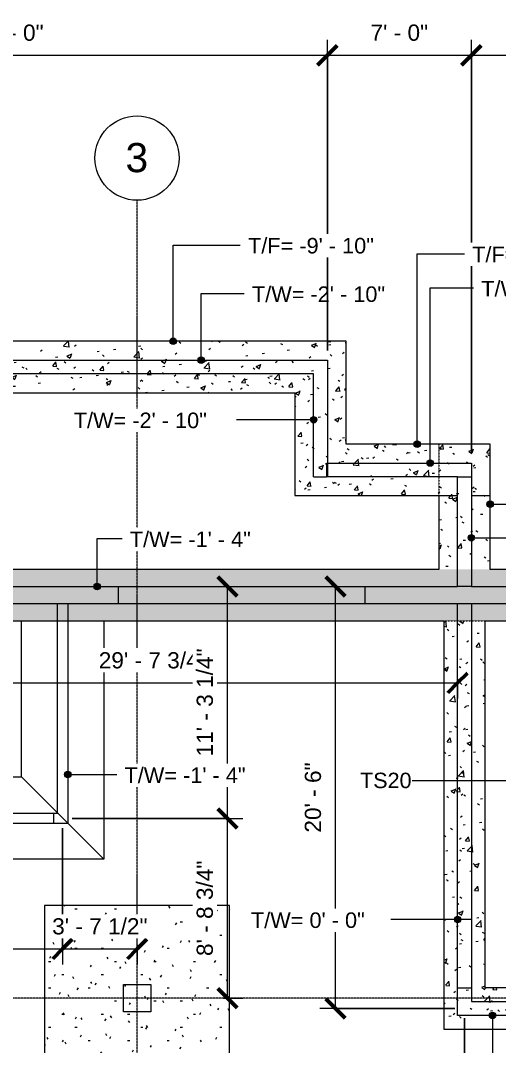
# Model space of a CAD drawing. Header units: inches. Extents: x -4143 to -1685, y 9660 to 12417.
# Drawn here: x -2895 to -2616, y 11820 to 12417 of the extents above; entities that cross this region are included whole.
import ezdxf

# ---------------------------------------------------------------- set-up
doc = ezdxf.new("R2010")
doc.units = ezdxf.units.IN
doc.header["$MEASUREMENT"] = 0
doc.linetypes.add('Línea de rejilla', pattern=[0.875, 0.5, -0.125, 0.125, -0.125])
doc.linetypes.add('Trazo', pattern=[0.25, 0.125, -0.125])
for name, color, linetype, lineweight in [('A-ANNO-DIMS', 211, 'Continuous', 9), ('A-ANNO-DIMS-96', 211, 'Continuous', 9), ('A-WALL', 113, 'Continuous', 9), ('G-ANNO-DIMS', 111, 'Continuous', 9), ('S-BEAM', 12, 'Continuous', 9), ('S-BEAM-IDEN', 2, 'Continuous', 9), ('S-COLS', 52, 'Continuous', 9), ('S-COLS-HDLN', 52, 'Trazo', 9), ('S-FNDN', 32, 'Continuous', 9), ('S-FNDN-HDLN', 4, 'Trazo', 9), ('S-GRID', 1, 'Continuous', 9), ('S-GRID-IDEN', 1, 'Continuous', 9)]:
    doc.layers.add(name, color=color, linetype=linetype, lineweight=lineweight)
doc.styles.add('Arial', font='arial.ttf', dxfattribs={"height": 9.448819})
doc.styles.add('Arial_1', font='arial.ttf', dxfattribs={"height": 17.007874})
doc.styles.add('Arial_2', font='arial.ttf', dxfattribs={"height": 9})
doc.styles.add('Arial_3', font='arial.ttf', dxfattribs={"height": 9.070866})
doc.dimstyles.new('Diagonal_-_Arial_2_5_mm', dxfattribs={"dimscale": 12, "dimtxt": 9.640246, "dimasz": 0.944882, "dimexe": 0.755906, "dimexo": 0.472441, "dimgap": 0.472441, "dimtad": 1, "dimdec": 4, "dimrnd": 0.0625, "dimzin": 1, "dimdsep": 46, "dimlunit": 4, "dimtxsty": 'Arial', "dimblk1": 'OBLIQUE', "dimblk2": 'OBLIQUE', "dimsah": 1, "dimcen": 0.09, "dimazin": 0, "dimtfac": 1, "dimtdec": 4, "dimtix": 1, "dimtmove": 0, "dimatfit": 3, "dimfxl": 1, "dimtvp": 1, "dimtfill": 1, "dimfrac": 2, "dimtolj": 1, "dimtzin": 0, "dimarcsym": 2})
doc.dimstyles.new('Diagonal_-_Arial_2_5_rounding', dxfattribs={"dimscale": 12, "dimtxt": 9.640246, "dimasz": 0.944882, "dimexe": 0.755906, "dimexo": 0.472441, "dimgap": 0.472441, "dimtad": 1, "dimrnd": 0.25, "dimzin": 1, "dimdsep": 46, "dimlunit": 4, "dimtxsty": 'Arial', "dimblk1": 'OBLIQUE', "dimblk2": 'OBLIQUE', "dimsah": 1, "dimcen": 0.09, "dimazin": 0, "dimtfac": 1, "dimtdec": 4, "dimtix": 1, "dimtmove": 0, "dimatfit": 3, "dimfxl": 1, "dimtvp": 1, "dimtfill": 1, "dimfrac": 2, "dimtolj": 1, "dimtzin": 0, "dimarcsym": 2})
pattern_1 = [(50, (0, 0), (27.5427, -2.40992), [2.88, -31.68]), (355, (0, 0), (-5.327844, 28.884266), [2.304, -25.344]), (100.451, (2.295, -0.2), (22.215316, 26.47393), [2.448, -26.924]), (46.184, (0, 7.68), (40.981875, -6.35642), [4.32, -47.52]), (96.636, (3.415, 7.15), (35.89075, 37.40619), [3.671, -40.386]), (351.184, (0, 7.68), (35.89097, 37.40622), [3.456, -38.016]), (21, (3.84, 5.76), (22.921036, -15.46073), [2.88, -31.68]), (326, (3.84, 5.76), (9.34353, 27.84574), [2.304, -25.344]), (71.451, (5.75, 4.472), (32.26477, 12.38442), [2.448, -26.924]), (37.5, (0, 0), (0.466855, 12.782707), [1.267, -23.77, 1.267, -24.461, -25.44]), (37.5, (0, 0), (0.466855, 12.782707), [-50.765, 1.267, -24.173]), (7.5, (0, 0), (10.10159, 15.14509), [1.267, -13.402, 1.267, -23.194, -9.696]), (7.5, (0, 0), (10.10159, 15.14509), [-39.13, 1.267, -8.429]), (327.5, (-8.563, 0), (20.499161, -0.86578), [1.267, -8.333, 1.267, -28.685, -39.744]), (327.5, (-8.563, 0), (20.499161, -0.86578), [-39.552, 1.267, -38.477]), (317.5, (-12.403, 0), (22.39478, 3.844288), [1.267, -11.213, 1.267, -18.624, -28.224]), (317.5, (-12.403, 0), (22.39478, 3.844288), [-32.371, 1.267, -26.957])]
pattern_2 = [(0, (2827.324, -11847.189), (30.72, 7.68), [1.267, -21.773, 1.267, -21.773, -122.88]), (0, (2827.324, -11847.189), (30.72, 7.68), [-46.08, 1.267, -44.813, 1.267, -21.773, -53.76]), (0, (2827.324, -11847.189), (30.72, 7.68), [-115.2, 1.267, -14.093, 1.267, -37.133]), (120, (2838.844, -11843.349), (-22.011075, 22.7643004), [1.267, -21.773, 1.267, -21.773, -122.88]), (120, (2838.844, -11843.349), (-22.011075, 22.7643004), [-46.08, 1.267, -44.813, 1.267, -21.773, -53.76]), (120, (2838.844, -11843.349), (-22.011075, 22.7643004), [-115.2, 1.267, -14.093, 1.267, -37.133]), (240, (2842.684, -11827.989), (-8.708925, -30.4443004), [1.267, -21.773, 1.267, -21.773, -122.88]), (240, (2842.684, -11827.989), (-8.708925, -30.4443004), [-46.08, 1.267, -44.813, 1.267, -21.773, -53.76]), (240, (2842.684, -11827.989), (-8.708925, -30.4443004), [-115.2, 1.267, -14.093, 1.267, -37.133])]

# ---------------------------------------------------------------- blocks, each defined once
blk = doc.blocks.new('Concrete-Rectangular-Column - ONE-V1-FOUNDATION PLAN 01')
at = {"layer": 'S-COLS-HDLN', "linetype": 'Continuous'}
h = blk.add_hatch(dxfattribs=at)
h.set_pattern_fill('FP_2', color=256, style=0, pattern_type=2)
h.set_pattern_definition(pattern_2)
h.paths.add_polyline_path([(-8, -8), (8, -8), (8, 8), (-8, 8)], flags=0)
at = {"layer": 'S-COLS'}
for p, q in [((-8, 8), (8, 8)), ((-8, -8), (-8, 8)), ((8, 8), (8, -8)), ((8, -8), (-8, -8))]:
    blk.add_line(p, q, dxfattribs=at)
blk = doc.blocks.new('Zapata-Rectangular - 9_0x9_0x1_8-V3-FOUNDATION PLAN 01')
at = {"layer": 'S-FNDN-HDLN', "linetype": 'Continuous'}
h = blk.add_hatch(dxfattribs=at)
h.set_pattern_fill('FP_2', color=256, style=0, pattern_type=2)
h.set_pattern_definition(pattern_2)
h.paths.add_polyline_path([(-8, -54), (54, -54), (54, 54), (-54, 54), (-54, -54), (-44.12, -54)], flags=0)
h.paths.add_polyline_path([(8, -8), (-8, -8), (-8, 8), (8, 8)], flags=0)
at = {"layer": 'S-FNDN', "color": 253}
for p, q in [((54, 54), (-54, 54)), ((-54, 54), (-54, -54)), ((54, -54), (54, 54)), ((-54, -54), (54, -54))]:
    blk.add_line(p, q, dxfattribs=at)
blk = doc.blocks.new('Grid - Extremo inicial de rejilla - Círculo-11506-FOUNDATION PLAN 01')
at = {"layer": 'S-GRID-IDEN'}
blk.add_circle((0, 0), 0.2559, dxfattribs=at)
blk = doc.blocks.new('DIMBLOCK16-FOUNDATION PLAN 01')
at = {"layer": 'A-ANNO-DIMS-96'}
for p, q in [((-2636.32, 11835.52), (-2636.32, 11704.38)), ((-2636.32, 11713.45), (-2636.32, 11835.52)), ((-2827.32, 11715.8), (-2827.32, 11704.38)), ((-2827.32, 11713.45), (-2827.32, 11715.8)), ((-2827.32, 11713.45), (-2636.32, 11713.45))]:
    blk.add_line(p, q, dxfattribs=at)
at = {"layer": 'A-ANNO-DIMS-96', "lineweight": 50}
for p, q in [((-2827.32, 11713.45), (-2821.65, 11719.12)), ((-2636.32, 11713.45), (-2630.65, 11719.12)), ((-2827.32, 11713.45), (-2832.99, 11707.78)), ((-2636.32, 11713.45), (-2641.99, 11707.78))]:
    blk.add_line(p, q, dxfattribs=at)
at = {"layer": 'A-ANNO-DIMS-96', "color": 0, "insert": (-2755.92, 11731.39), "char_height": 9.449, "width": 57.8415, "attachment_point": 1, "line_spacing_factor": 0.941778, "style": 'Arial', "bg_fill": 3, "box_fill_scale": 1.25, "bg_fill_color": 256, "bg_fill_true_color": 13158600, "bg_fill_transparency": 0}
blk.add_mtext('15\' - 11"', dxfattribs=at)
blk = doc.blocks.new('_Oblique')
at = {"color": 0, "linetype": 'ByBlock', "lineweight": -2}
blk.add_line((-0.5, -0.5), (0.5, 0.5), dxfattribs=at)
blk = doc.blocks.new('DIMBLOCK17-FOUNDATION PLAN 01')
at = {"layer": 'A-ANNO-DIMS-96'}
for p, q in [((-2636.32, 11835.52), (-2636.32, 11704.38)), ((-2636.32, 11713.45), (-2636.32, 11835.52)), ((-2524.32, 11835.52), (-2524.32, 11704.38)), ((-2524.32, 11713.45), (-2524.32, 11835.52)), ((-2636.32, 11713.45), (-2524.32, 11713.45))]:
    blk.add_line(p, q, dxfattribs=at)
at = {"layer": 'A-ANNO-DIMS-96', "lineweight": 50}
for p, q in [((-2636.32, 11713.45), (-2630.65, 11719.12)), ((-2524.32, 11713.45), (-2518.65, 11719.12)), ((-2636.32, 11713.45), (-2641.99, 11707.78)), ((-2524.32, 11713.45), (-2529.99, 11707.78))]:
    blk.add_line(p, q, dxfattribs=at)
at = {"layer": 'A-ANNO-DIMS-96', "color": 0, "insert": (-2597.16, 11731.39), "char_height": 9.449, "width": 40.4, "attachment_point": 1, "line_spacing_factor": 0.941778, "style": 'Arial', "bg_fill": 3, "box_fill_scale": 1.25, "bg_fill_color": 256, "bg_fill_true_color": 13158600, "bg_fill_transparency": 0}
blk.add_mtext('9\' - 4"', dxfattribs=at)
blk = doc.blocks.new('DIMBLOCK37-FOUNDATION PLAN 01')
at = {"layer": 'A-ANNO-DIMS-96', "lineweight": 50}
for p, q in [((-2996.14, 12030.98), (-2990.47, 12036.65)), ((-2640.32, 12030.98), (-2634.65, 12036.65)), ((-2996.14, 12030.98), (-3001.81, 12025.31)), ((-2640.32, 12030.98), (-2645.99, 12025.31))]:
    blk.add_line(p, q, dxfattribs=at)
at = {"layer": 'A-ANNO-DIMS-96'}
for p, q in [((-2996.14, 12033.33), (-2996.14, 12021.91)), ((-2996.14, 12030.98), (-2996.14, 12033.33)), ((-2996.14, 12030.98), (-2640.32, 12030.98)), ((-2640.32, 12033.33), (-2640.32, 12021.91)), ((-2640.32, 12030.98), (-2640.32, 12033.33))]:
    blk.add_line(p, q, dxfattribs=at)
at = {"layer": 'A-ANNO-DIMS-96', "color": 0, "insert": (-2849.67, 12048.92), "char_height": 9.4488, "width": 75.4609, "attachment_point": 1, "line_spacing_factor": 0.941778, "style": 'Arial', "bg_fill": 3, "box_fill_scale": 1.25, "bg_fill_color": 256, "bg_fill_true_color": 13158600, "bg_fill_transparency": 0}
blk.add_mtext('29\' - 7 3/4"', dxfattribs=at)
blk = doc.blocks.new('DIMBLOCK38-FOUNDATION PLAN 01')
at = {"layer": 'A-ANNO-DIMS-96', "lineweight": 50}
for p, q in [((-2711.54, 12087.19), (-2717.21, 12092.86)), ((-2711.54, 12087.19), (-2705.88, 12081.52)), ((-2711.54, 11841.19), (-2717.21, 11846.86)), ((-2711.54, 11841.19), (-2705.88, 11835.52))]:
    blk.add_line(p, q, dxfattribs=at)
at = {"layer": 'A-ANNO-DIMS-96'}
for p, q in [((-2713.89, 12087.19), (-2702.47, 12087.19)), ((-2711.54, 12087.19), (-2713.89, 12087.19)), ((-2711.54, 11841.19), (-2711.54, 12087.19)), ((-2641.99, 11841.19), (-2720.62, 11841.19)), ((-2711.54, 11841.19), (-2641.99, 11841.19))]:
    blk.add_line(p, q, dxfattribs=at)
at = {"layer": 'A-ANNO-DIMS-96', "color": 0, "insert": (-2729.48, 11943.72), "char_height": 9.449, "width": 49.1208, "attachment_point": 1, "rotation": 90, "line_spacing_factor": 0.941778, "style": 'Arial', "bg_fill": 3, "box_fill_scale": 1.25, "bg_fill_color": 256, "bg_fill_true_color": 13158600, "bg_fill_transparency": 0}
blk.add_mtext('20\' - 6"', dxfattribs=at)
blk = doc.blocks.new('DIMBLOCK52-FOUNDATION PLAN 01')
at = {"layer": 'A-ANNO-DIMS-96'}
for p, q in [((-3088.32, 12224.86), (-3088.32, 12405.96)), ((-2716.32, 12224.86), (-2716.32, 12405.96)), ((-3088.32, 12396.89), (-2716.32, 12396.89)), ((-3088.32, 12396.89), (-3088.32, 12224.86)), ((-2716.32, 12396.89), (-2716.32, 12224.86))]:
    blk.add_line(p, q, dxfattribs=at)
at = {"layer": 'A-ANNO-DIMS-96', "lineweight": 50}
for p, q in [((-3088.32, 12396.89), (-3082.65, 12402.56)), ((-2716.32, 12396.89), (-2710.65, 12402.56)), ((-3088.32, 12396.89), (-3093.99, 12391.22)), ((-2716.32, 12396.89), (-2721.99, 12391.22))]:
    blk.add_line(p, q, dxfattribs=at)
at = {"layer": 'A-ANNO-DIMS-96', "color": 0, "insert": (-2922.79, 12414.83), "char_height": 9.449, "width": 49.1208, "attachment_point": 1, "line_spacing_factor": 0.941778, "style": 'Arial', "bg_fill": 3, "box_fill_scale": 1.25, "bg_fill_color": 256, "bg_fill_true_color": 13158600, "bg_fill_transparency": 0}
blk.add_mtext('31\' - 0"', dxfattribs=at)
blk = doc.blocks.new('DIMBLOCK53-FOUNDATION PLAN 01')
at = {"layer": 'A-ANNO-DIMS-96'}
for p, q in [((-2716.32, 12224.86), (-2716.32, 12405.96)), ((-2632.32, 12164.86), (-2632.32, 12405.96)), ((-2716.32, 12396.89), (-2632.32, 12396.89)), ((-2716.32, 12396.89), (-2716.32, 12224.86)), ((-2632.32, 12396.89), (-2632.32, 12164.86))]:
    blk.add_line(p, q, dxfattribs=at)
at = {"layer": 'A-ANNO-DIMS-96', "lineweight": 50}
for p, q in [((-2716.32, 12396.89), (-2710.65, 12402.56)), ((-2632.32, 12396.89), (-2626.65, 12402.56)), ((-2716.32, 12396.89), (-2721.99, 12391.22)), ((-2632.32, 12396.89), (-2637.99, 12391.22))]:
    blk.add_line(p, q, dxfattribs=at)
at = {"layer": 'A-ANNO-DIMS-96', "color": 0, "insert": (-2691.16, 12414.83), "char_height": 9.449, "width": 40.4, "attachment_point": 1, "line_spacing_factor": 0.941778, "style": 'Arial', "bg_fill": 3, "box_fill_scale": 1.25, "bg_fill_color": 256, "bg_fill_true_color": 13158600, "bg_fill_transparency": 0}
blk.add_mtext('7\' - 0"', dxfattribs=at)
blk = doc.blocks.new('DIMBLOCK54-FOUNDATION PLAN 01')
at = {"layer": 'A-ANNO-DIMS-96'}
for p, q in [((-2632.32, 12164.86), (-2632.32, 12405.96)), ((-1943.32, 12092.86), (-1943.32, 12405.96)), ((-2632.32, 12396.89), (-1943.32, 12396.89)), ((-2632.32, 12396.89), (-2632.32, 12164.86)), ((-1943.32, 12396.89), (-1943.32, 12092.86))]:
    blk.add_line(p, q, dxfattribs=at)
at = {"layer": 'A-ANNO-DIMS-96', "lineweight": 50}
for p, q in [((-2632.32, 12396.89), (-2626.65, 12402.56)), ((-1943.32, 12396.89), (-1937.65, 12402.56)), ((-2632.32, 12396.89), (-2637.99, 12391.22)), ((-1943.32, 12396.89), (-1948.99, 12391.22))]:
    blk.add_line(p, q, dxfattribs=at)
at = {"layer": 'A-ANNO-DIMS-96', "color": 0, "insert": (-2308.29, 12414.83), "char_height": 9.449, "width": 49.1208, "attachment_point": 1, "line_spacing_factor": 0.941778, "style": 'Arial', "bg_fill": 3, "box_fill_scale": 1.25, "bg_fill_color": 256, "bg_fill_true_color": 13158600, "bg_fill_transparency": 0}
blk.add_mtext('57\' - 5"', dxfattribs=at)
blk = doc.blocks.new('DIMBLOCK58-FOUNDATION PLAN 01')
at = {"layer": 'A-ANNO-DIMS-96'}
for p, q in [((-2993.14, 11946.33), (-2993.14, 11866.82)), ((-2993.14, 11875.89), (-2993.14, 11946.33)), ((-2870.76, 11946.33), (-2870.76, 11866.82)), ((-2870.76, 11875.89), (-2870.76, 11946.33)), ((-2993.14, 11875.89), (-2870.76, 11875.89))]:
    blk.add_line(p, q, dxfattribs=at)
at = {"layer": 'A-ANNO-DIMS-96', "lineweight": 50}
for p, q in [((-2993.14, 11875.89), (-2987.47, 11881.56)), ((-2870.76, 11875.89), (-2865.09, 11881.56)), ((-2993.14, 11875.89), (-2998.81, 11870.22)), ((-2870.76, 11875.89), (-2876.43, 11870.22))]:
    blk.add_line(p, q, dxfattribs=at)
at = {"layer": 'A-ANNO-DIMS-96', "color": 0, "insert": (-2963.39, 11893.83), "char_height": 9.4488, "width": 75.4609, "attachment_point": 1, "line_spacing_factor": 0.941778, "style": 'Arial', "bg_fill": 3, "box_fill_scale": 1.25, "bg_fill_color": 256, "bg_fill_true_color": 13158600, "bg_fill_transparency": 0}
blk.add_mtext('10\' - 2 1/2"', dxfattribs=at)
blk = doc.blocks.new('DIMBLOCK59-FOUNDATION PLAN 01')
at = {"layer": 'A-ANNO-DIMS-96'}
for p, q in [((-2870.76, 11946.33), (-2870.76, 11866.82)), ((-2870.76, 11875.89), (-2870.76, 11946.33)), ((-2870.76, 11875.89), (-2827.32, 11875.89)), ((-2827.32, 11878.24), (-2827.32, 11866.82)), ((-2827.32, 11875.89), (-2827.32, 11878.24))]:
    blk.add_line(p, q, dxfattribs=at)
at = {"layer": 'A-ANNO-DIMS-96', "lineweight": 50}
for p, q in [((-2870.76, 11875.89), (-2865.09, 11881.56)), ((-2827.32, 11875.89), (-2821.65, 11881.56)), ((-2870.76, 11875.89), (-2876.43, 11870.22)), ((-2827.32, 11875.89), (-2832.99, 11870.22))]:
    blk.add_line(p, q, dxfattribs=at)
at = {"layer": 'A-ANNO-DIMS-96', "color": 0, "insert": (-2876.85, 11893.83), "char_height": 9.4488, "width": 66.7402, "attachment_point": 1, "line_spacing_factor": 0.941778, "style": 'Arial', "bg_fill": 3, "box_fill_scale": 1.25, "bg_fill_color": 256, "bg_fill_true_color": 13158600, "bg_fill_transparency": 0}
blk.add_mtext('3\' - 7 1/2"', dxfattribs=at)
blk = doc.blocks.new('DIMBLOCK60-FOUNDATION PLAN 01')
at = {"layer": 'A-ANNO-DIMS-96', "lineweight": 50}
for p, q in [((-2774.63, 11952), (-2780.3, 11957.67)), ((-2774.63, 11952), (-2768.96, 11946.33)), ((-2774.63, 11847.19), (-2780.3, 11852.86)), ((-2774.63, 11847.19), (-2768.96, 11841.52))]:
    blk.add_line(p, q, dxfattribs=at)
at = {"layer": 'A-ANNO-DIMS-96'}
for p, q in [((-2865.09, 11952), (-2765.56, 11952)), ((-2774.63, 11952), (-2865.09, 11952)), ((-2774.63, 11847.19), (-2774.63, 11952)), ((-2776.97, 11847.19), (-2765.56, 11847.19)), ((-2774.63, 11847.19), (-2776.97, 11847.19))]:
    blk.add_line(p, q, dxfattribs=at)
at = {"layer": 'A-ANNO-DIMS-96', "color": 0, "insert": (-2792.56, 11871.79), "char_height": 9.4488, "width": 66.7402, "attachment_point": 1, "rotation": 90, "line_spacing_factor": 0.941778, "style": 'Arial', "bg_fill": 3, "box_fill_scale": 1.25, "bg_fill_color": 256, "bg_fill_true_color": 13158600, "bg_fill_transparency": 0}
blk.add_mtext('8\' - 8 3/4"', dxfattribs=at)
blk = doc.blocks.new('DIMBLOCK61-FOUNDATION PLAN 01')
at = {"layer": 'A-ANNO-DIMS-96', "lineweight": 50}
for p, q in [((-2774.63, 12087.19), (-2780.3, 12092.86)), ((-2774.63, 12087.19), (-2768.96, 12081.52)), ((-2774.63, 11952), (-2780.3, 11957.67)), ((-2774.63, 11952), (-2768.96, 11946.33))]:
    blk.add_line(p, q, dxfattribs=at)
at = {"layer": 'A-ANNO-DIMS-96'}
for p, q in [((-2776.97, 12087.19), (-2765.56, 12087.19)), ((-2774.63, 12087.19), (-2776.97, 12087.19)), ((-2774.63, 11952), (-2774.63, 12087.19)), ((-2865.09, 11952), (-2765.56, 11952)), ((-2774.63, 11952), (-2865.09, 11952))]:
    blk.add_line(p, q, dxfattribs=at)
at = {"layer": 'A-ANNO-DIMS-96', "color": 0, "insert": (-2792.56, 11988.15), "char_height": 9.4488, "width": 75.4609, "attachment_point": 1, "rotation": 90, "line_spacing_factor": 0.941778, "style": 'Arial', "bg_fill": 3, "box_fill_scale": 1.25, "bg_fill_color": 256, "bg_fill_true_color": 13158600, "bg_fill_transparency": 0}
blk.add_mtext('11\' - 3 1/4"', dxfattribs=at)

msp = doc.modelspace()

# ---------------------------------------------------------------- hatches: boundary and pattern name
at = {"layer": 'G-ANNO-DIMS'}
h = msp.add_hatch(color=256, dxfattribs=at)
edge = h.paths.add_edge_path(flags=0)
edge.add_arc((-2789.9405, 12219.1894), 1.875, 0, 360)
h = msp.add_hatch(color=256, dxfattribs=at)
edge = h.paths.add_edge_path(flags=0)
edge.add_arc((-2724.32374, 12184.44274), 1.875, 0, 360)
h = msp.add_hatch(color=256, dxfattribs=at)
edge = h.paths.add_edge_path(flags=0)
edge.add_arc((-2656.33794, 12159.1894), 1.875, 0, 360)
h = msp.add_hatch(color=256, dxfattribs=at)
edge = h.paths.add_edge_path(flags=0)
edge.add_arc((-2632.32374, 12115.65859), 1.875, 0, 360)
at = {"layer": 'S-FNDN'}
h = msp.add_hatch(dxfattribs=at)
h.set_pattern_fill('FP_7', color=256, style=0, pattern_type=2)
h.set_pattern_definition(pattern_1)
h.paths.add_polyline_path([(-2735.32374, 12200.1894), (-2705.32374, 12200.1894), (-2705.32374, 12230.1894), (-3069.32374, 12230.1894), (-3069.32374, 12200.1894), (-2871.44427, 12200.1894)], flags=0)
h = msp.add_hatch(dxfattribs=at)
h.set_pattern_fill('FP_7', color=256, style=0, pattern_type=2)
h.set_pattern_definition(pattern_1)
h.paths.add_polyline_path([(-2735.32374, 12140.1894), (-2705.32374, 12140.1894), (-2705.32374, 12200.1894), (-2735.32374, 12200.1894)], flags=0)
h = msp.add_hatch(dxfattribs=at)
h.set_pattern_fill('FP_7', color=256, style=0, pattern_type=2)
h.set_pattern_definition(pattern_1)
h.paths.add_polyline_path([(-2632.32374, 12140.1894), (-2621.32374, 12140.1894), (-2621.32374, 12170.1894), (-2705.32374, 12170.1894), (-2705.32374, 12140.1894), (-2640.32374, 12140.1894), (-2640.32374, 12151.1894), (-2632.32374, 12151.1894)], flags=0)
h = msp.add_hatch(dxfattribs=at)
h.set_pattern_fill('FP_7', color=256, style=0, pattern_type=2)
h.set_pattern_definition(pattern_1)
h.paths.add_polyline_path([(-2621.32374, 12097.1894), (-2621.32374, 12140.1894), (-2632.32374, 12140.1894), (-2632.32374, 12151.1894), (-2640.32374, 12151.1894), (-2640.32374, 12140.1894), (-2651.32374, 12140.1894), (-2651.32374, 12097.1894), (-2632.32374, 12097.1894)], flags=0)
h = msp.add_hatch(dxfattribs=at)
h.set_pattern_fill('FP_7', color=256, style=0, pattern_type=2)
h.set_pattern_definition(pattern_1)
h.paths.add_polyline_path([(-3839.01527, 12067.1894), (-2604.32374, 12067.1894), (-2604.32374, 12076.6894), (-2556.32374, 12076.6894), (-2556.32374, 12067.1894), (-1966.32374, 12067.1894), (-1966.32374, 12077.1894), (-1930.32374, 12077.1894), (-1930.32374, 12097.1894), (-3842.32374, 12097.1894), (-3842.32374, 12079.6853), (-3839.24491, 12078.95154), (-3839.07264, 12078.74568), (-3839.01527, 12078.44484), (-3839.08815, 12078.12964), (-3839.27176, 12077.88452), (-3839.51691, 12077.77517), (-3839.76225, 12077.81004), (-3842.32374, 12078.40232), (-3842.32374, 12067.1894), (-3839.03585, 12067.1894)], flags=0)
h = msp.add_hatch(dxfattribs=at)
h.set_pattern_fill('FP_54', color=256, style=0, pattern_type=2)
h.set_pattern_definition(pattern_1)
h.paths.add_polyline_path([(-2648.32374, 11829.1894), (-2624.32374, 11829.1894), (-2624.32374, 12067.1894), (-2648.32374, 12067.1894), (-2648.32374, 11977.2296)], flags=0)
h = msp.add_hatch(dxfattribs=at)
h.set_pattern_fill('FP_7', color=256, style=0, pattern_type=2)
h.set_pattern_definition(pattern_1)
h.paths.add_polyline_path([(-2624.32374, 11829.1894), (-2554.32374, 11829.1894), (-2554.32374, 11853.1894), (-2624.32374, 11853.1894)], flags=0)

# ---------------------------------------------------------------- linework, layer by layer
at = {"layer": 'A-WALL'}
for p, q in [((-3088.32374, 12219.1894), (-2716.32374, 12219.1894)), ((-2716.32374, 12219.1894), (-2716.32374, 12159.19135)), ((-2724.32374, 12211.1894), (-3080.32374, 12211.1894)), ((-2724.32374, 12151.1894), (-2724.32374, 12211.1894)), ((-2716.84874, 12159.1894), (-2632.32374, 12159.1894)), ((-2716.84874, 12159.1894), (-2716.84874, 12151.1894)), ((-2716.32374, 12159.1894), (-2716.32374, 12151.1894)), ((-2632.32374, 12159.1894), (-2632.32374, 12087.1894)), ((-2724.32374, 12151.1894), (-2716.85069, 12151.1894)), ((-2640.32374, 12151.1894), (-2716.84874, 12151.1894)), ((-2640.32374, 12087.1894), (-2640.32374, 12151.1894)), ((-2632.32374, 12087.1894), (-2640.32374, 12087.1894)), ((-2640.32374, 11837.1894), (-2640.32374, 12077.1894)), ((-2632.32374, 12077.1894), (-2640.32374, 12077.1894)), ((-2632.32374, 12077.1894), (-2632.32374, 11845.1894)), ((-2640.32374, 11893.1894), (-2632.32374, 11893.1894)), ((-2640.32374, 11853.1894), (-2632.32374, 11853.1894)), ((-2632.32374, 11845.1894), (-2528.32374, 11845.1894)), ((-2520.32374, 11837.1894), (-2640.32374, 11837.1894))]:
    msp.add_line(p, q, dxfattribs=at)
at = {"layer": 'G-ANNO-DIMS'}
for p, q in [((-2789.9405, 12258.0149), (-2764.79225, 12258.0149)), ((-2789.9405, 12219.1894), (-2789.9405, 12258.0149)), ((-2656.33794, 12261.24318), (-2631.07555, 12261.24318)), ((-2656.33794, 12159.1894), (-2656.33794, 12261.24318)), ((-2767.79356, 12184.44274), (-2782.58354, 12184.44274)), ((-2724.32374, 12184.44274), (-2767.79356, 12184.44274)), ((-2850.6506, 12115.1211), (-2836.06731, 12115.1211)), ((-2632.32374, 12115.65859), (-2606.27248, 12115.65859))]:
    msp.add_line(p, q, dxfattribs=at)
for centre in [(-2789.9405, 12219.1894), (-2724.32374, 12184.44274), (-2656.33794, 12159.1894), (-2632.32374, 12115.65859)]:
    msp.add_circle(centre, 1.875, dxfattribs=at)
at = {"layer": 'S-BEAM', "color": 253}
for p, q in [((-2894.76124, 12067.1894), (-2846.76124, 12067.1894)), ((-2894.76124, 11976.1894), (-2894.76124, 12067.1894)), ((-2846.76124, 12067.1894), (-2846.76124, 11928.1894)), ((-2969.13624, 11976.1894), (-2894.76124, 11976.1894)), ((-2846.76124, 11928.1894), (-2894.76124, 11976.1894)), ((-2894.76124, 11976.1894), (-2846.76124, 11928.1894)), ((-2846.76124, 11928.1894), (-3017.13624, 11928.1894))]:
    msp.add_line(p, q, dxfattribs=at)
at = {"layer": 'S-BEAM-IDEN'}
msp.add_line((-2604.32374, 11973.89201), (-2666.75224, 11973.89201), dxfattribs=at)
at = {"layer": 'S-FNDN', "color": 253}
for p, q in [((-2705.32374, 12230.1894), (-3099.32374, 12230.1894)), ((-2705.32374, 12170.1894), (-2705.32374, 12230.1894)), ((-3069.32374, 12200.1894), (-2735.32374, 12200.1894)), ((-2735.32374, 12200.1894), (-2735.32374, 12140.1894)), ((-2621.32374, 12170.1894), (-2705.32374, 12170.1894)), ((-2621.32374, 12097.1894), (-2621.32374, 12170.1894)), ((-2640.32374, 12151.1894), (-2632.32374, 12151.1894)), ((-2735.32374, 12140.1894), (-2640.32374, 12140.1894)), ((-2651.32374, 12140.1894), (-2651.32374, 12097.1894)), ((-2632.32374, 12140.1894), (-2621.32374, 12140.1894)), ((-2651.32374, 12097.1894), (-3125.32374, 12097.1894)), ((-1930.32374, 12097.1894), (-2621.32374, 12097.1894)), ((-2969.13624, 12067.1894), (-2894.76124, 12067.1894)), ((-2846.76124, 12067.1894), (-2648.32374, 12067.1894)), ((-2648.32374, 12067.1894), (-2648.32374, 11829.1894)), ((-2624.32374, 12067.1894), (-2604.32374, 12067.1894)), ((-2624.32374, 11853.1894), (-2624.32374, 12067.1894)), ((-2604.32374, 11853.1894), (-2624.32374, 11853.1894)), ((-2648.32374, 11829.1894), (-2554.32374, 11829.1894))]:
    msp.add_line(p, q, dxfattribs=at)
at = {"layer": 'S-FNDN'}
for p, q in [((-3136.32178, 12087.1894), (-2640.32569, 12087.1894)), ((-2838.32374, 12087.1894), (-2838.32374, 12077.1894)), ((-2694.32374, 12077.1894), (-2694.32374, 12087.1894)), ((-2632.32178, 12087.1894), (-1947.32569, 12087.1894)), ((-2640.32569, 12077.1894), (-2996.13428, 12077.1894)), ((-2873.76124, 11955.0019), (-2873.76124, 12077.1894)), ((-2867.76124, 12077.1894), (-2867.76124, 11949.0019)), ((-2528.32569, 12077.1894), (-2632.32178, 12077.1894)), ((-2990.13624, 11955.0019), (-2873.76124, 11955.0019)), ((-2875.94874, 11949.0019), (-2875.94874, 11955.0019)), ((-2867.76124, 11949.0019), (-2996.13624, 11949.0019))]:
    msp.add_line(p, q, dxfattribs=at)
at = {"layer": 'S-FNDN-HDLN'}
for p, q in [((-2651.32374, 12170.1894), (-2651.32374, 12140.19135)), ((-2648.32374, 12067.1894), (-2624.32374, 12067.1894))]:
    msp.add_line(p, q, dxfattribs=at)
at = {"layer": 'S-GRID', "linetype": 'Línea de rejilla'}
for p, q in [((-2827.32374, 9772.6103), (-2827.32374, 12312.41399)), ((-1777.2452, 11847.1894), (-4076.95, 11847.1894))]:
    msp.add_line(p, q, dxfattribs=at)

# ---------------------------------------------------------------- block references
at = {"layer": 'S-COLS', "linetype": 'Trazo'}
msp.add_blockref('Concrete-Rectangular-Column - ONE-V1-FOUNDATION PLAN 01', (-2827.32374, 11847.1894), dxfattribs=at)
at = {"layer": 'S-FNDN', "linetype": 'Trazo'}
msp.add_blockref('Zapata-Rectangular - 9_0x9_0x1_8-V3-FOUNDATION PLAN 01', (-2827.32374, 11847.1894), dxfattribs=at)
at = {"layer": 'S-GRID-IDEN', "xscale": 95.99999999999994, "yscale": 95.99999999999994, "zscale": 95.99999999999994}
msp.add_blockref('Grid - Extremo inicial de rejilla - Círculo-11506-FOUNDATION PLAN 01', (-2827.32374, 12336.98092), dxfattribs=at)

# ---------------------------------------------------------------- texts
at = {"layer": 'S-BEAM-IDEN', "insert": (-2697.25302, 11978.66879), "char_height": 9, "width": 36.663, "attachment_point": 1, "style": 'Arial_2'}
msp.add_mtext('TS20', dxfattribs=at)
at = {"layer": 'S-GRID-IDEN', "insert": (-2834.07481, 12345.77083), "char_height": 17.00787, "width": 16.059, "attachment_point": 1, "style": 'Arial_1'}
msp.add_mtext('3', dxfattribs=at)

# ---------------------------------------------------------------- next in the draw order: texts
at = {"layer": 'G-ANNO-DIMS', "char_height": 9.0708661, "attachment_point": 1, "line_spacing_factor": 0.941778, "style": 'Arial_3', "bg_fill": 3, "box_fill_scale": 1.25, "bg_fill_color": 256, "bg_fill_true_color": 13158600, "bg_fill_transparency": 0}
for s, insert, width in [('T/W= -2\' - 10"', (-2760.29225, 12262.17479), 92.6190231), ('T/W= -1\' - 0 1/2"', (-2626.57555, 12265.40308), 109.4992288), ('T/W= -2\' - 10"', (-2864.26606, 12188.60263), 92.6190231), ('T/W= -1\' - 4"', (-2831.56731, 12119.28099), 84.1789203)]:
    msp.add_mtext(s, dxfattribs=dict(at, insert=insert, width=width))

# ---------------------------------------------------------------- next in the draw order: dimensions: what is measured, and where the dimension line sits
at = {"layer": 'A-ANNO-DIMS'}
for base, p1, p2, dimstyle, override, picture, middle in [((-2640.32374, 12030.97968), (-2996.13624, 12038.99727), (-2640.32374, 12038.99727), 'Diagonal_-_Arial_2_5_rounding', {"dimpost": '<>', "dimfxl": 355.8125}, 'DIMBLOCK37-FOUNDATION PLAN 01', (-2818.22999, 12041.53774)), ((-2870.7612366797, 11875.8925075877), (-2993.1362366797, 11952.0018961105), (-2870.7612366797, 11952.0018961105), 'Diagonal_-_Arial_2_5_rounding', {"dimpost": '<>', "dimfxl": 122.375}, 'DIMBLOCK58-FOUNDATION PLAN 01', (-2931.9487366797, 11886.4473410587)), ((-2636.32374, 11713.45323), (-2827.32374, 11721.47082), (-2636.32374, 11841.1894), 'Diagonal_-_Arial_2_5_mm', {"dimpost": '<>', "dimfxl": 225.418583}, 'DIMBLOCK16-FOUNDATION PLAN 01', (-2731.82374, 11723.94683))]:
    dim = msp.add_linear_dim(base=base, p1=p1, p2=p2, dimstyle=dimstyle, override=override, dxfattribs=at)
    dim.commit()
    dim.dimension.update_dxf_attribs({"geometry": picture, "text_midpoint": middle})

# ---------------------------------------------------------------- next in the draw order: dimensions: what is measured, and where the dimension line sits
for base, p1, p2, dimstyle, override, picture, middle in [((-2716.32374, 12396.88997), (-3088.32374, 12219.1894), (-2716.32374, 12219.1894), 'Diagonal_-_Arial_2_5_rounding', {"dimpost": '<>', "dimfxl": 372}, 'DIMBLOCK52-FOUNDATION PLAN 01', (-2902.32374, 12407.3868)), ((-2827.32374, 11875.89251), (-2870.76124, 11952.0019), (-2827.32374, 11883.9101), 'Diagonal_-_Arial_2_5_rounding', {"dimpost": '<>', "dimfxl": 80.767008}, 'DIMBLOCK59-FOUNDATION PLAN 01', (-2849.04249, 11886.45056)), ((-2524.32374, 11713.45323), (-2636.32374, 11841.1894), (-2524.32374, 11841.1894), 'Diagonal_-_Arial_2_5_mm', {"dimpost": '<>', "dimfxl": 112}, 'DIMBLOCK17-FOUNDATION PLAN 01', (-2580.32374, 11723.94683))]:
    dim = msp.add_linear_dim(base=base, p1=p1, p2=p2, dimstyle=dimstyle, override=override, dxfattribs=at)
    dim.commit()
    dim.dimension.update_dxf_attribs({"geometry": picture, "text_midpoint": middle})

# ---------------------------------------------------------------- next in the draw order: hatches: boundary and pattern name
at = {"layer": 'G-ANNO-DIMS'}
h = msp.add_hatch(color=256, dxfattribs=at)
edge = h.paths.add_edge_path(flags=0)
edge.add_arc((-2806.23385, 12230.1894), 1.875, 0, 360)
h = msp.add_hatch(color=256, dxfattribs=at)
edge = h.paths.add_edge_path(flags=0)
edge.add_arc((-2619.94397, 11837.1894), 1.875, 0, 360)

# ---------------------------------------------------------------- next in the draw order: linework, layer by layer
for p, q in [((-2806.23385, 12286.28037), (-2767.09213, 12286.28037)), ((-2806.23385, 12230.1894), (-2806.23385, 12286.28037)), ((-2619.94397, 11837.1894), (-2619.94397, 11755.24943))]:
    msp.add_line(p, q, dxfattribs=at)
for centre in [(-2806.23385, 12230.1894), (-2619.94397, 11837.1894)]:
    msp.add_circle(centre, 1.875, dxfattribs=at)

# ---------------------------------------------------------------- next in the draw order: dimensions: what is measured, and where the dimension line sits
at = {"layer": 'A-ANNO-DIMS'}
dim = msp.add_linear_dim(base=(-2632.32374, 12396.88997), p1=(-2716.32374, 12219.1894), p2=(-2632.32374, 12159.1894), dimstyle='Diagonal_-_Arial_2_5_rounding', override={"dimpost": '<>', "dimfxl": 103.227903}, dxfattribs=at)
dim.commit()
dim.dimension.update_dxf_attribs({"geometry": 'DIMBLOCK53-FOUNDATION PLAN 01', "text_midpoint": (-2674.32374, 12407.38357)})
dim = msp.add_linear_dim(base=(-2711.5445, 12087.1894), p1=(-2636.32374, 11841.1894), p2=(-2719.56209, 12087.1894), angle=90, dimstyle='Diagonal_-_Arial_2_5_rounding', override={"dimpost": '<>', "dimfxl": 259.701027}, dxfattribs=at)
dim.commit()
dim.dimension.update_dxf_attribs({"geometry": 'DIMBLOCK38-FOUNDATION PLAN 01', "text_midpoint": (-2722.0381, 11964.1894)})

# ---------------------------------------------------------------- next in the draw order: hatches: boundary and pattern name
at = {"layer": 'G-ANNO-DIMS'}
h = msp.add_hatch(color=256, dxfattribs=at)
edge = h.paths.add_edge_path(flags=0)
edge.add_arc((-2663.92008, 12170.1894), 1.875, 0, 360)
h = msp.add_hatch(color=256, dxfattribs=at)
edge = h.paths.add_edge_path(flags=0)
edge.add_arc((-2640.32374, 11893.06557), 1.875, 0, 360)

# ---------------------------------------------------------------- next in the draw order: linework, layer by layer
for p, q in [((-2663.92008, 12170.1894), (-2663.92008, 12281.17132)), ((-2661.92717, 11893.06557), (-2690.40477, 11893.06557)), ((-2640.32374, 11893.06557), (-2661.92717, 11893.06557))]:
    msp.add_line(p, q, dxfattribs=at)
for centre in [(-2663.92008, 12170.1894), (-2640.32374, 11893.06557)]:
    msp.add_circle(centre, 1.875, dxfattribs=at)

# ---------------------------------------------------------------- next in the draw order: texts
at = {"layer": 'G-ANNO-DIMS', "insert": (-2762.59213, 12290.44026), "char_height": 9.0708661, "width": 87.6215938, "attachment_point": 1, "line_spacing_factor": 0.941778, "style": 'Arial_3', "bg_fill": 3, "box_fill_scale": 1.25, "bg_fill_color": 256, "bg_fill_true_color": 13158600, "bg_fill_transparency": 0}
msp.add_mtext('T/F= -9\' - 10"', dxfattribs=at)

# ---------------------------------------------------------------- next in the draw order: dimensions: what is measured, and where the dimension line sits
at = {"layer": 'A-ANNO-DIMS'}
dim = msp.add_linear_dim(base=(-1943.32374, 12396.88997), p1=(-2632.32374, 12159.1894), p2=(-1943.32374, 12087.1894), dimstyle='Diagonal_-_Arial_2_5_rounding', override={"dimpost": '<>', "dimfxl": 692.751759}, dxfattribs=at)
dim.commit()
dim.dimension.update_dxf_attribs({"geometry": 'DIMBLOCK54-FOUNDATION PLAN 01', "text_midpoint": (-2287.82374, 12407.36424)})

# ---------------------------------------------------------------- next in the draw order: hatches: boundary and pattern name
at = {"layer": 'G-ANNO-DIMS'}
h = msp.add_hatch(color=256, dxfattribs=at)
edge = h.paths.add_edge_path(flags=0)
edge.add_arc((-2621.32374, 12135.19529), 1.875, 0, 360)

# ---------------------------------------------------------------- next in the draw order: linework, layer by layer
for p, q in [((-2663.92008, 12281.17132), (-2636.36111, 12281.17132)), ((-2621.32374, 12135.19529), (-2603.38804, 12135.19529))]:
    msp.add_line(p, q, dxfattribs=at)
msp.add_circle((-2621.32374, 12135.19529), 1.875, dxfattribs=at)

# ---------------------------------------------------------------- next in the draw order: texts
at = {"layer": 'G-ANNO-DIMS', "insert": (-2760.88934, 11897.22546), "char_height": 9.0708661, "width": 79.181491, "attachment_point": 1, "line_spacing_factor": 0.941778, "style": 'Arial_3', "bg_fill": 3, "box_fill_scale": 1.25, "bg_fill_color": 256, "bg_fill_true_color": 13158600, "bg_fill_transparency": 0}
msp.add_mtext('T/W= 0\' - 0"', dxfattribs=at)

# ---------------------------------------------------------------- next in the draw order: texts
at = {"layer": 'G-ANNO-DIMS', "insert": (-2631.86111, 12285.33122), "char_height": 9.0708661, "width": 87.6215938, "attachment_point": 1, "line_spacing_factor": 0.941778, "style": 'Arial_3', "bg_fill": 3, "box_fill_scale": 1.25, "bg_fill_color": 256, "bg_fill_true_color": 13158600, "bg_fill_transparency": 0}
msp.add_mtext('T/F= -9\' - 10"', dxfattribs=at)

# ---------------------------------------------------------------- next in the draw order: dimensions: what is measured, and where the dimension line sits
at = {"layer": 'A-ANNO-DIMS'}
dim = msp.add_linear_dim(base=(-2774.62601, 11952.0019), p1=(-2782.6436, 11847.1894), p2=(-2870.76124, 11952.0019), angle=90, dimstyle='Diagonal_-_Arial_2_5_rounding', override={"dimpost": '<>', "dimfxl": 136.932019}, dxfattribs=at)
dim.commit()
dim.dimension.update_dxf_attribs({"geometry": 'DIMBLOCK60-FOUNDATION PLAN 01', "text_midpoint": (-2785.18407, 11899.59565)})

# ---------------------------------------------------------------- next in the draw order: dimensions: what is measured, and where the dimension line sits
dim = msp.add_linear_dim(base=(-2774.62601, 12087.1894), p1=(-2870.76124, 11952.0019), p2=(-2782.6436, 12087.1894), angle=90, dimstyle='Diagonal_-_Arial_2_5_rounding', override={"dimpost": '<>', "dimfxl": 161.370313}, dxfattribs=at)
dim.commit()
dim.dimension.update_dxf_attribs({"geometry": 'DIMBLOCK61-FOUNDATION PLAN 01', "text_midpoint": (-2785.18407, 12019.59565)})

# ---------------------------------------------------------------- next in the draw order: hatches: boundary and pattern name
at = {"layer": 'G-ANNO-DIMS'}
h = msp.add_hatch(color=256, dxfattribs=at)
edge = h.paths.add_edge_path(flags=0)
edge.add_arc((-2850.6506, 12087.1894), 1.875, 0, 360)
h = msp.add_hatch(color=256, dxfattribs=at)
edge = h.paths.add_edge_path(flags=0)
edge.add_arc((-2867.76124, 11977.57331), 1.875, 0, 360)

# ---------------------------------------------------------------- next in the draw order: linework, layer by layer
for p, q in [((-2850.6506, 12087.1894), (-2850.6506, 12115.1211)), ((-2867.76124, 11977.57331), (-2845.23022, 11977.57331)), ((-2845.23022, 11977.57331), (-2839.15576, 11977.57331))]:
    msp.add_line(p, q, dxfattribs=at)
for centre in [(-2850.6506, 12087.1894), (-2867.76124, 11977.57331)]:
    msp.add_circle(centre, 1.875, dxfattribs=at)

# ---------------------------------------------------------------- next in the draw order: texts
at = {"layer": 'G-ANNO-DIMS', "insert": (-2834.65576, 11981.73321), "char_height": 9.0708661, "width": 84.1789203, "attachment_point": 1, "line_spacing_factor": 0.941778, "style": 'Arial_3', "bg_fill": 3, "box_fill_scale": 1.25, "bg_fill_color": 256, "bg_fill_true_color": 13158600, "bg_fill_transparency": 0}
msp.add_mtext('T/W= -1\' - 4"', dxfattribs=at)

doc.saveas('drawing.dxf')
